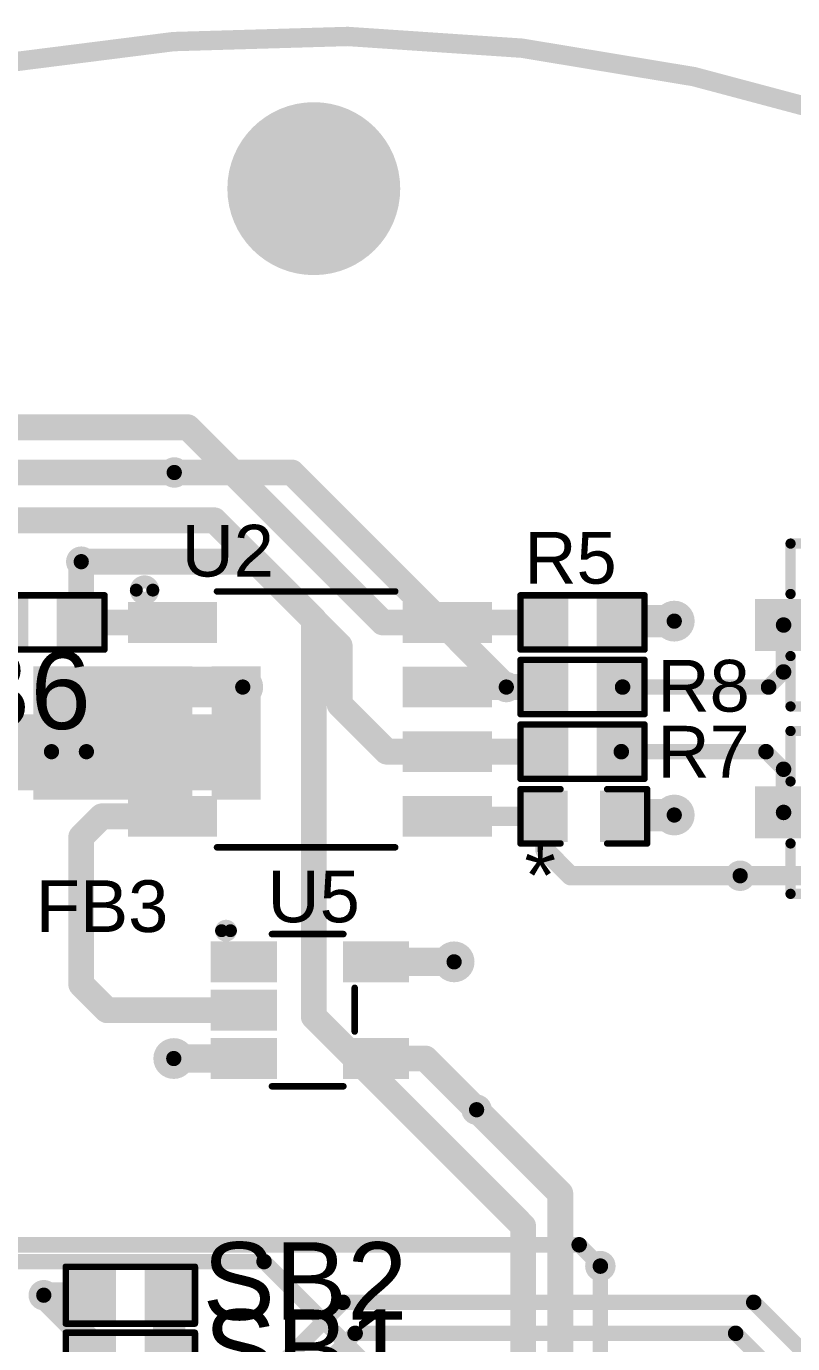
# Model space of a CAD drawing. Header units: millimetres. Extents: x -1.41 to 1.35, y -0.13 to 2.68.
# Drawn here: x -0.222 to 0.371, y 1.666 to 2.685 of the extents above; entities that cross this region are included whole.
import ezdxf

# ---------------------------------------------------------------- set-up
doc = ezdxf.new("R2010")
doc.units = ezdxf.units.MM
doc.header["$MEASUREMENT"] = 0
for name, color, linetype in [('BottomLayer', 5, 'Continuous'), ('BottomPaste', 16, 'Continuous'), ('BottomSolder', 6, 'Continuous'), ('Mechanical2', 216, 'Continuous'), ('MultiLayer', 9, 'Continuous'), ('PadHoleLayer', 156, 'Continuous'), ('TopLayer', 1, 'Continuous'), ('TopOverlay', 2, 'Continuous'), ('TopPaste', 8, 'Continuous'), ('TopSolder', 216, 'Continuous'), ('ViaHoleLayer', 16, 'Continuous')]:
    doc.layers.add(name, color=color, linetype=linetype)
doc.styles.add('Arial', font='', dxfattribs={"height": 0.2})
doc.styles.get('Arial').set_extended_font_data('Arial')

# ---------------------------------------------------------------- blocks, each defined once
blk = doc.blocks.new('SOIC_8_5')
at = {"layer": 'TopLayer'}
for points in [[(-0.0758, 0.0868), (-0.0758, 0.0632), (-0.1368, 0.0632), (-0.1368, 0.0868)], [(0.1368, 0.0868), (0.1368, 0.0632), (0.0758, 0.0632), (0.0758, 0.0868)], [(-0.0758, 0.0368), (-0.0758, 0.0132), (-0.1368, 0.0132), (-0.1368, 0.0368)], [(0.1368, 0.0368), (0.1368, 0.0132), (0.0758, 0.0132), (0.0758, 0.0368)], [(-0.0758, -0.0132), (-0.0758, -0.0368), (-0.1368, -0.0368), (-0.1368, -0.0132)], [(0.1368, -0.0132), (0.1368, -0.0368), (0.0758, -0.0368), (0.0758, -0.0132)], [(-0.0758, -0.0632), (-0.0758, -0.0868), (-0.1368, -0.0868), (-0.1368, -0.0632)], [(0.1368, -0.0632), (0.1368, -0.0868), (0.0758, -0.0868), (0.0758, -0.0632)]]:
    blk.add_hatch(color=1, dxfattribs=at).paths.add_polyline_path(points)
at = {"layer": 'TopPaste'}
for points in [[(-0.0758, 0.0868), (-0.0758, 0.0632), (-0.1368, 0.0632), (-0.1368, 0.0868)], [(0.1368, 0.0868), (0.1368, 0.0632), (0.0758, 0.0632), (0.0758, 0.0868)], [(-0.0758, 0.0368), (-0.0758, 0.0132), (-0.1368, 0.0132), (-0.1368, 0.0368)], [(0.1368, 0.0368), (0.1368, 0.0132), (0.0758, 0.0132), (0.0758, 0.0368)], [(-0.0758, -0.0132), (-0.0758, -0.0368), (-0.1368, -0.0368), (-0.1368, -0.0132)], [(0.1368, -0.0132), (0.1368, -0.0368), (0.0758, -0.0368), (0.0758, -0.0132)], [(-0.0758, -0.0632), (-0.0758, -0.0868), (-0.1368, -0.0868), (-0.1368, -0.0632)], [(0.1368, -0.0632), (0.1368, -0.0868), (0.0758, -0.0868), (0.0758, -0.0632)]]:
    blk.add_hatch(color=8, dxfattribs=at).paths.add_polyline_path(points)
at = {"layer": 'TopSolder'}
for points in [[(-0.0718, 0.0908), (-0.0718, 0.0592), (-0.1408, 0.0592), (-0.1408, 0.0908)], [(0.1408, 0.0908), (0.1408, 0.0592), (0.0718, 0.0592), (0.0718, 0.0908)], [(-0.0718, 0.0408), (-0.0718, 0.0092), (-0.1408, 0.0092), (-0.1408, 0.0408)], [(0.1408, 0.0408), (0.1408, 0.0092), (0.0718, 0.0092), (0.0718, 0.0408)], [(-0.0718, -0.0092), (-0.0718, -0.0408), (-0.1408, -0.0408), (-0.1408, -0.0092)], [(0.1408, -0.0092), (0.1408, -0.0408), (0.0718, -0.0408), (0.0718, -0.0092)], [(-0.0718, -0.0592), (-0.0718, -0.0908), (-0.1408, -0.0908), (-0.1408, -0.0592)], [(0.1408, -0.0592), (0.1408, -0.0908), (0.0718, -0.0908), (0.0718, -0.0592)]]:
    blk.add_hatch(color=216, dxfattribs=at).paths.add_polyline_path(points)
at = {"layer": 'TopOverlay'}
for points, const_width in [([(-0.1216, 0.1, 1), (-0.1344, 0.1, 1)], 0.01), ([(-0.1369, 0.1, 1), (-0.1319, 0.1, 1)], 0.005), ([(-0.1241, 0.1, 1), (-0.1191, 0.1, 1)], 0.005), ([(-0.0732, 0.099, 1), (-0.0707, 0.099, 1)], 0.0025), ([(0.0648, 0.099, 1), (0.0673, 0.099, 1)], 0.0025), ([(-0.0732, -0.099, 1), (-0.0707, -0.099, 1)], 0.0025), ([(0.0648, -0.099, 1), (0.0673, -0.099, 1)], 0.0025)]:
    blk.add_lwpolyline(points, format="xyb", close=True, dxfattribs=dict(at, const_width=const_width))
at = {"layer": 'TopOverlay', "const_width": 0.005}
for points in [[(-0.072, 0.099), (0.066, 0.099)], [(-0.072, -0.099), (0.066, -0.099)]]:
    blk.add_lwpolyline(points, dxfattribs=at)
blk = doc.blocks.new('S______B______24')
at = {"layer": 'TopLayer'}
for points in [[(-0.045, -0.0175), (-0.045, 0.0175), (-0.015, 0.0175), (-0.015, -0.0175)], [(0.015, -0.0175), (0.015, 0.0175), (0.045, 0.0175), (0.045, -0.0175)]]:
    blk.add_hatch(color=1, dxfattribs=at).paths.add_polyline_path(points)
at = {"layer": 'TopPaste'}
for points in [[(-0.045, -0.0175), (-0.045, 0.0175), (-0.015, 0.0175), (-0.015, -0.0175)], [(0.015, -0.0175), (0.015, 0.0175), (0.045, 0.0175), (0.045, -0.0175)]]:
    blk.add_hatch(color=8, dxfattribs=at).paths.add_polyline_path(points)
at = {"layer": 'TopSolder'}
for points in [[(-0.049, -0.0215), (-0.049, 0.0215), (-0.011, 0.0215), (-0.011, -0.0215)], [(0.011, -0.0215), (0.011, 0.0215), (0.049, 0.0215), (0.049, -0.0215)]]:
    blk.add_hatch(color=216, dxfattribs=at).paths.add_polyline_path(points)
at = {"layer": 'TopOverlay', "const_width": 0.005}
for points in [[(-0.05, -0.022), (-0.05, 0.022)], [(-0.05, 0.022), (0.05, 0.022)], [(0.05, -0.022), (0.05, 0.022)], [(-0.05, -0.022), (0.05, -0.022)]]:
    blk.add_lwpolyline(points, dxfattribs=at)
at = {"layer": 'TopOverlay', "const_width": 0.0025}
for points in [[(-0.05125, 0.022, 1), (-0.04875, 0.022, 1)], [(-0.05125, 0.022, 1), (-0.04875, 0.022, 1)], [(0.04875, 0.022, 1), (0.05125, 0.022, 1)], [(0.04875, 0.022, 1), (0.05125, 0.022, 1)], [(-0.05125, -0.022, 1), (-0.04875, -0.022, 1)], [(-0.05125, -0.022, 1), (-0.04875, -0.022, 1)], [(0.04875, -0.022, 1), (0.05125, -0.022, 1)], [(0.04875, -0.022, 1), (0.05125, -0.022, 1)]]:
    blk.add_lwpolyline(points, format="xyb", close=True, dxfattribs=at)
blk = doc.blocks.new('S______B______64')
at = {"layer": 'TopLayer'}
for points in [[(-0.045, -0.0175), (-0.045, 0.0175), (-0.015, 0.0175), (-0.015, -0.0175)], [(0.015, -0.0175), (0.015, 0.0175), (0.045, 0.0175), (0.045, -0.0175)]]:
    blk.add_hatch(color=1, dxfattribs=at).paths.add_polyline_path(points)
at = {"layer": 'TopPaste'}
for points in [[(-0.045, -0.0175), (-0.045, 0.0175), (-0.015, 0.0175), (-0.015, -0.0175)], [(0.015, -0.0175), (0.015, 0.0175), (0.045, 0.0175), (0.045, -0.0175)]]:
    blk.add_hatch(color=8, dxfattribs=at).paths.add_polyline_path(points)
at = {"layer": 'TopSolder'}
for points in [[(-0.049, -0.0215), (-0.049, 0.0215), (-0.011, 0.0215), (-0.011, -0.0215)], [(0.011, -0.0215), (0.011, 0.0215), (0.049, 0.0215), (0.049, -0.0215)]]:
    blk.add_hatch(color=216, dxfattribs=at).paths.add_polyline_path(points)
at = {"layer": 'TopOverlay', "const_width": 0.005}
for points in [[(-0.05, -0.022), (-0.05, 0.022)], [(-0.05, 0.022), (0.05, 0.022)], [(0.05, -0.022), (0.05, 0.022)], [(-0.05, -0.022), (0.05, -0.022)]]:
    blk.add_lwpolyline(points, dxfattribs=at)
at = {"layer": 'TopOverlay', "const_width": 0.0025}
for points in [[(-0.05125, 0.022, 1), (-0.04875, 0.022, 1)], [(-0.05125, 0.022, 1), (-0.04875, 0.022, 1)], [(0.04875, 0.022, 1), (0.05125, 0.022, 1)], [(0.04875, 0.022, 1), (0.05125, 0.022, 1)], [(-0.05125, -0.022, 1), (-0.04875, -0.022, 1)], [(-0.05125, -0.022, 1), (-0.04875, -0.022, 1)], [(0.04875, -0.022, 1), (0.05125, -0.022, 1)], [(0.04875, -0.022, 1), (0.05125, -0.022, 1)]]:
    blk.add_lwpolyline(points, format="xyb", close=True, dxfattribs=at)
blk = doc.blocks.new('R__0603_67')
at = {"layer": 'TopLayer'}
for points in [[(-0.015, 0.0175), (-0.015, -0.0175), (-0.045, -0.0175), (-0.045, 0.0175)], [(0.045, 0.0175), (0.045, -0.0175), (0.015, -0.0175), (0.015, 0.0175)]]:
    blk.add_hatch(color=1, dxfattribs=at).paths.add_polyline_path(points)
at = {"layer": 'TopPaste'}
for points in [[(-0.015, 0.0175), (-0.015, -0.0175), (-0.045, -0.0175), (-0.045, 0.0175)], [(0.045, 0.0175), (0.045, -0.0175), (0.015, -0.0175), (0.015, 0.0175)]]:
    blk.add_hatch(color=8, dxfattribs=at).paths.add_polyline_path(points)
at = {"layer": 'TopSolder'}
for points in [[(-0.011, 0.0215), (-0.011, -0.0215), (-0.049, -0.0215), (-0.049, 0.0215)], [(0.049, 0.0215), (0.049, -0.0215), (0.011, -0.0215), (0.011, 0.0215)]]:
    blk.add_hatch(color=216, dxfattribs=at).paths.add_polyline_path(points)
at = {"layer": 'TopOverlay', "const_width": 0.005}
for points in [[(0.048, 0.021), (-0.048, 0.021)], [(-0.048, 0.021), (-0.048, -0.021)], [(0.048, 0.021), (0.048, -0.021)], [(0.048, -0.021), (-0.048, -0.021)]]:
    blk.add_lwpolyline(points, dxfattribs=at)
at = {"layer": 'TopOverlay', "const_width": 0.0025}
for points in [[(-0.04925, 0.021, 1), (-0.04675, 0.021, 1)], [(-0.04925, 0.021, 1), (-0.04675, 0.021, 1)], [(0.04675, 0.021, 1), (0.04925, 0.021, 1)], [(0.04675, 0.021, 1), (0.04925, 0.021, 1)], [(-0.04925, -0.021, 1), (-0.04675, -0.021, 1)], [(-0.04925, -0.021, 1), (-0.04675, -0.021, 1)], [(0.04675, -0.021, 1), (0.04925, -0.021, 1)], [(0.04675, -0.021, 1), (0.04925, -0.021, 1)]]:
    blk.add_lwpolyline(points, format="xyb", close=True, dxfattribs=at)
blk = doc.blocks.new('R__0603_68')
at = {"layer": 'TopLayer'}
for points in [[(-0.015, 0.0175), (-0.015, -0.0175), (-0.045, -0.0175), (-0.045, 0.0175)], [(0.045, 0.0175), (0.045, -0.0175), (0.015, -0.0175), (0.015, 0.0175)]]:
    blk.add_hatch(color=1, dxfattribs=at).paths.add_polyline_path(points)
at = {"layer": 'TopPaste'}
for points in [[(-0.015, 0.0175), (-0.015, -0.0175), (-0.045, -0.0175), (-0.045, 0.0175)], [(0.045, 0.0175), (0.045, -0.0175), (0.015, -0.0175), (0.015, 0.0175)]]:
    blk.add_hatch(color=8, dxfattribs=at).paths.add_polyline_path(points)
at = {"layer": 'TopSolder'}
for points in [[(-0.011, 0.0215), (-0.011, -0.0215), (-0.049, -0.0215), (-0.049, 0.0215)], [(0.049, 0.0215), (0.049, -0.0215), (0.011, -0.0215), (0.011, 0.0215)]]:
    blk.add_hatch(color=216, dxfattribs=at).paths.add_polyline_path(points)
at = {"layer": 'TopOverlay', "const_width": 0.005}
for points in [[(-0.048, 0.021), (-0.048, -0.021)], [(0.048, 0.021), (-0.048, 0.021)], [(0.048, 0.021), (0.048, -0.021)], [(0.048, -0.021), (-0.048, -0.021)]]:
    blk.add_lwpolyline(points, dxfattribs=at)
at = {"layer": 'TopOverlay', "const_width": 0.0025}
for points in [[(-0.04925, 0.021, 1), (-0.04675, 0.021, 1)], [(-0.04925, 0.021, 1), (-0.04675, 0.021, 1)], [(0.04675, 0.021, 1), (0.04925, 0.021, 1)], [(0.04675, 0.021, 1), (0.04925, 0.021, 1)], [(-0.04925, -0.021, 1), (-0.04675, -0.021, 1)], [(-0.04925, -0.021, 1), (-0.04675, -0.021, 1)], [(0.04675, -0.021, 1), (0.04925, -0.021, 1)], [(0.04675, -0.021, 1), (0.04925, -0.021, 1)]]:
    blk.add_lwpolyline(points, format="xyb", close=True, dxfattribs=at)
blk = doc.blocks.new('SOT_23_69')
at = {"layer": 'TopLayer'}
for points in [[(-0.0161, 0.0575), (0.0161, 0.0575), (0.0161, 0.0213), (-0.0161, 0.0213)], [(-0.0535, -0.0213), (-0.0213, -0.0213), (-0.0213, -0.0575), (-0.0535, -0.0575)], [(0.0213, -0.0213), (0.0535, -0.0213), (0.0535, -0.0575), (0.0213, -0.0575)]]:
    blk.add_hatch(color=1, dxfattribs=at).paths.add_polyline_path(points)
at = {"layer": 'TopPaste'}
for points in [[(-0.0161, 0.0575), (0.0161, 0.0575), (0.0161, 0.0213), (-0.0161, 0.0213)], [(-0.0535, -0.0213), (-0.0213, -0.0213), (-0.0213, -0.0575), (-0.0535, -0.0575)], [(0.0213, -0.0213), (0.0535, -0.0213), (0.0535, -0.0575), (0.0213, -0.0575)]]:
    blk.add_hatch(color=8, dxfattribs=at).paths.add_polyline_path(points)
at = {"layer": 'TopSolder'}
for points in [[(-0.0201, 0.0615), (0.0201, 0.0615), (0.0201, 0.0173), (-0.0201, 0.0173)], [(-0.0575, -0.0173), (-0.0173, -0.0173), (-0.0173, -0.0615), (-0.0575, -0.0615)], [(0.0173, -0.0173), (0.0575, -0.0173), (0.0575, -0.0615), (0.0173, -0.0615)]]:
    blk.add_hatch(color=216, dxfattribs=at).paths.add_polyline_path(points)
at = {"layer": 'TopOverlay', "const_width": 0.00787}
for points in [[(-0.063, 0.034), (-0.063, -0.03)], [(-0.063, 0.034), (-0.024, 0.034)], [(0.024, 0.034), (0.063, 0.034)], [(0.063, 0.034), (0.063, -0.03)], [(-0.013, -0.033), (0.013, -0.033)]]:
    blk.add_lwpolyline(points, dxfattribs=at)
at = {"layer": 'TopOverlay'}
for points, const_width in [([(-0.065, 0.034, 1), (-0.061, 0.034, 1)], 0.00394), ([(-0.065, 0.034, 1), (-0.061, 0.034, 1)], 0.00394), ([(-0.026, 0.034, 1), (-0.022, 0.034, 1)], 0.00394), ([(0.022, 0.034, 1), (0.026, 0.034, 1)], 0.00394), ([(0.061, 0.034, 1), (0.065, 0.034, 1)], 0.00394), ([(0.061, 0.034, 1), (0.065, 0.034, 1)], 0.00394), ([(-0.065, -0.03, 1), (-0.061, -0.03, 1)], 0.00394), ([(-0.015, -0.033, 1), (-0.011, -0.033, 1)], 0.00394), ([(0.011, -0.033, 1), (0.015, -0.033, 1)], 0.00394), ([(0.061, -0.03, 1), (0.065, -0.03, 1)], 0.00394), ([(-0.0644, -0.045, 1), (-0.0716, -0.045, 1)], 0.01), ([(-0.0741, -0.045, 1), (-0.0691, -0.045, 1)], 0.005), ([(-0.0669, -0.045, 1), (-0.0619, -0.045, 1)], 0.005)]:
    blk.add_lwpolyline(points, format="xyb", close=True, dxfattribs=dict(at, const_width=const_width))
blk = doc.blocks.new('SOT_23_70')
at = {"layer": 'TopLayer'}
for points in [[(-0.0161, 0.0575), (0.0161, 0.0575), (0.0161, 0.0213), (-0.0161, 0.0213)], [(-0.0535, -0.0213), (-0.0213, -0.0213), (-0.0213, -0.0575), (-0.0535, -0.0575)], [(0.0213, -0.0213), (0.0535, -0.0213), (0.0535, -0.0575), (0.0213, -0.0575)]]:
    blk.add_hatch(color=1, dxfattribs=at).paths.add_polyline_path(points)
at = {"layer": 'TopPaste'}
for points in [[(-0.0161, 0.0575), (0.0161, 0.0575), (0.0161, 0.0213), (-0.0161, 0.0213)], [(-0.0535, -0.0213), (-0.0213, -0.0213), (-0.0213, -0.0575), (-0.0535, -0.0575)], [(0.0213, -0.0213), (0.0535, -0.0213), (0.0535, -0.0575), (0.0213, -0.0575)]]:
    blk.add_hatch(color=8, dxfattribs=at).paths.add_polyline_path(points)
at = {"layer": 'TopSolder'}
for points in [[(-0.0201, 0.0615), (0.0201, 0.0615), (0.0201, 0.0173), (-0.0201, 0.0173)], [(-0.0575, -0.0173), (-0.0173, -0.0173), (-0.0173, -0.0615), (-0.0575, -0.0615)], [(0.0173, -0.0173), (0.0575, -0.0173), (0.0575, -0.0615), (0.0173, -0.0615)]]:
    blk.add_hatch(color=216, dxfattribs=at).paths.add_polyline_path(points)
at = {"layer": 'TopOverlay', "const_width": 0.00787}
for points in [[(-0.063, 0.034), (-0.063, -0.03)], [(-0.063, 0.034), (-0.024, 0.034)], [(0.024, 0.034), (0.063, 0.034)], [(0.063, 0.034), (0.063, -0.03)], [(-0.013, -0.033), (0.013, -0.033)]]:
    blk.add_lwpolyline(points, dxfattribs=at)
at = {"layer": 'TopOverlay'}
for points, const_width in [([(-0.065, 0.034, 1), (-0.061, 0.034, 1)], 0.00394), ([(-0.065, 0.034, 1), (-0.061, 0.034, 1)], 0.00394), ([(-0.026, 0.034, 1), (-0.022, 0.034, 1)], 0.00394), ([(0.022, 0.034, 1), (0.026, 0.034, 1)], 0.00394), ([(0.061, 0.034, 1), (0.065, 0.034, 1)], 0.00394), ([(0.061, 0.034, 1), (0.065, 0.034, 1)], 0.00394), ([(-0.065, -0.03, 1), (-0.061, -0.03, 1)], 0.00394), ([(-0.015, -0.033, 1), (-0.011, -0.033, 1)], 0.00394), ([(0.011, -0.033, 1), (0.015, -0.033, 1)], 0.00394), ([(0.061, -0.03, 1), (0.065, -0.03, 1)], 0.00394), ([(-0.0644, -0.045, 1), (-0.0716, -0.045, 1)], 0.01), ([(-0.0741, -0.045, 1), (-0.0691, -0.045, 1)], 0.005), ([(-0.0669, -0.045, 1), (-0.0619, -0.045, 1)], 0.005)]:
    blk.add_lwpolyline(points, format="xyb", close=True, dxfattribs=dict(at, const_width=const_width))
blk = doc.blocks.new('SOT_23_5_75')
at = {"layer": 'TopLayer'}
for points in [[(-0.0728, 0.0492), (-0.0295, 0.0492), (-0.0295, 0.0256), (-0.0728, 0.0256)], [(0.0295, 0.0492), (0.0728, 0.0492), (0.0728, 0.0256), (0.0295, 0.0256)], [(-0.0728, 0.0118), (-0.0295, 0.0118), (-0.0295, -0.0118), (-0.0728, -0.0118)], [(-0.0728, -0.0256), (-0.0295, -0.0256), (-0.0295, -0.0492), (-0.0728, -0.0492)], [(0.0295, -0.0256), (0.0728, -0.0256), (0.0728, -0.0492), (0.0295, -0.0492)]]:
    blk.add_hatch(color=1, dxfattribs=at).paths.add_polyline_path(points)
at = {"layer": 'TopPaste'}
for points in [[(-0.0728, 0.0492), (-0.0295, 0.0492), (-0.0295, 0.0256), (-0.0728, 0.0256)], [(0.0295, 0.0492), (0.0728, 0.0492), (0.0728, 0.0256), (0.0295, 0.0256)], [(-0.0728, 0.0118), (-0.0295, 0.0118), (-0.0295, -0.0118), (-0.0728, -0.0118)], [(-0.0728, -0.0256), (-0.0295, -0.0256), (-0.0295, -0.0492), (-0.0728, -0.0492)], [(0.0295, -0.0256), (0.0728, -0.0256), (0.0728, -0.0492), (0.0295, -0.0492)]]:
    blk.add_hatch(color=8, dxfattribs=at).paths.add_polyline_path(points)
at = {"layer": 'TopSolder'}
for points in [[(-0.0768, 0.0532), (-0.0255, 0.0532), (-0.0255, 0.0216), (-0.0768, 0.0216)], [(0.0255, 0.0532), (0.0768, 0.0532), (0.0768, 0.0216), (0.0255, 0.0216)], [(-0.0768, 0.0158), (-0.0255, 0.0158), (-0.0255, -0.0158), (-0.0768, -0.0158)], [(-0.0768, -0.0216), (-0.0255, -0.0216), (-0.0255, -0.0532), (-0.0768, -0.0532)], [(0.0255, -0.0216), (0.0768, -0.0216), (0.0768, -0.0532), (0.0255, -0.0532)]]:
    blk.add_hatch(color=216, dxfattribs=at).paths.add_polyline_path(points)
at = {"layer": 'TopOverlay'}
for points, const_width in [([(-0.0615, 0.0615, 1), (-0.0684, 0.0615, 1)], 0.01), ([(-0.0709, 0.0615, 1), (-0.0659, 0.0615, 1)], 0.005), ([(-0.064, 0.0615, 1), (-0.059, 0.0615, 1)], 0.005), ([(-0.0307, 0.0589, 1), (-0.0282, 0.0589, 1)], 0.0025), ([(0.0247, 0.0589, 1), (0.0272, 0.0589, 1)], 0.0025), ([(0.0334, 0.0173, 1), (0.0359, 0.0173, 1)], 0.0025), ([(0.0334, -0.0165, 1), (0.0359, -0.0165, 1)], 0.0025), ([(-0.0307, -0.0589, 1), (-0.0282, -0.0589, 1)], 0.0025), ([(0.0247, -0.0589, 1), (0.0272, -0.0589, 1)], 0.0025)]:
    blk.add_lwpolyline(points, format="xyb", close=True, dxfattribs=dict(at, const_width=const_width))
at = {"layer": 'TopOverlay', "const_width": 0.005}
for points in [[(-0.0294, 0.0589), (0.026, 0.0589)], [(0.0346, -0.0165), (0.0346, 0.0173)], [(-0.0294, -0.0589), (0.026, -0.0589)]]:
    blk.add_lwpolyline(points, dxfattribs=at)
blk = doc.blocks.new('R__0603_82')
at = {"layer": 'TopLayer'}
for points in [[(-0.015, 0.0175), (-0.015, -0.0175), (-0.045, -0.0175), (-0.045, 0.0175)], [(0.045, 0.0175), (0.045, -0.0175), (0.015, -0.0175), (0.015, 0.0175)]]:
    blk.add_hatch(color=1, dxfattribs=at).paths.add_polyline_path(points)
at = {"layer": 'TopPaste'}
for points in [[(-0.015, 0.0175), (-0.015, -0.0175), (-0.045, -0.0175), (-0.045, 0.0175)], [(0.045, 0.0175), (0.045, -0.0175), (0.015, -0.0175), (0.015, 0.0175)]]:
    blk.add_hatch(color=8, dxfattribs=at).paths.add_polyline_path(points)
at = {"layer": 'TopSolder'}
for points in [[(-0.011, 0.0215), (-0.011, -0.0215), (-0.049, -0.0215), (-0.049, 0.0215)], [(0.049, 0.0215), (0.049, -0.0215), (0.011, -0.0215), (0.011, 0.0215)]]:
    blk.add_hatch(color=216, dxfattribs=at).paths.add_polyline_path(points)
at = {"layer": 'TopOverlay', "const_width": 0.005}
for points in [[(-0.048, 0.021), (0.048, 0.021)], [(-0.048, -0.021), (-0.048, 0.021)], [(0.048, -0.021), (0.048, 0.021)], [(-0.048, -0.021), (0.048, -0.021)]]:
    blk.add_lwpolyline(points, dxfattribs=at)
at = {"layer": 'TopOverlay', "const_width": 0.0025}
for points in [[(-0.04925, 0.021, 1), (-0.04675, 0.021, 1)], [(-0.04925, 0.021, 1), (-0.04675, 0.021, 1)], [(0.04675, 0.021, 1), (0.04925, 0.021, 1)], [(0.04675, 0.021, 1), (0.04925, 0.021, 1)], [(-0.04925, -0.021, 1), (-0.04675, -0.021, 1)], [(-0.04925, -0.021, 1), (-0.04675, -0.021, 1)], [(0.04675, -0.021, 1), (0.04925, -0.021, 1)], [(0.04675, -0.021, 1), (0.04925, -0.021, 1)]]:
    blk.add_lwpolyline(points, format="xyb", close=True, dxfattribs=at)
blk = doc.blocks.new('R__0603_83')
at = {"layer": 'TopLayer'}
for points in [[(-0.015, 0.0175), (-0.015, -0.0175), (-0.045, -0.0175), (-0.045, 0.0175)], [(0.045, 0.0175), (0.045, -0.0175), (0.015, -0.0175), (0.015, 0.0175)]]:
    blk.add_hatch(color=1, dxfattribs=at).paths.add_polyline_path(points)
at = {"layer": 'TopPaste'}
for points in [[(-0.015, 0.0175), (-0.015, -0.0175), (-0.045, -0.0175), (-0.045, 0.0175)], [(0.045, 0.0175), (0.045, -0.0175), (0.015, -0.0175), (0.015, 0.0175)]]:
    blk.add_hatch(color=8, dxfattribs=at).paths.add_polyline_path(points)
at = {"layer": 'TopSolder'}
for points in [[(-0.011, 0.0215), (-0.011, -0.0215), (-0.049, -0.0215), (-0.049, 0.0215)], [(0.049, 0.0215), (0.049, -0.0215), (0.011, -0.0215), (0.011, 0.0215)]]:
    blk.add_hatch(color=216, dxfattribs=at).paths.add_polyline_path(points)
at = {"layer": 'TopOverlay', "const_width": 0.005}
for points in [[(0.048, 0.021), (-0.048, 0.021)], [(-0.048, 0.021), (-0.048, -0.021)], [(0.048, 0.021), (0.048, -0.021)], [(0.048, -0.021), (-0.048, -0.021)]]:
    blk.add_lwpolyline(points, dxfattribs=at)
at = {"layer": 'TopOverlay', "const_width": 0.0025}
for points in [[(-0.04925, 0.021, 1), (-0.04675, 0.021, 1)], [(-0.04925, 0.021, 1), (-0.04675, 0.021, 1)], [(0.04675, 0.021, 1), (0.04925, 0.021, 1)], [(0.04675, 0.021, 1), (0.04925, 0.021, 1)], [(-0.04925, -0.021, 1), (-0.04675, -0.021, 1)], [(-0.04925, -0.021, 1), (-0.04675, -0.021, 1)], [(0.04675, -0.021, 1), (0.04925, -0.021, 1)], [(0.04675, -0.021, 1), (0.04925, -0.021, 1)]]:
    blk.add_lwpolyline(points, format="xyb", close=True, dxfattribs=at)
blk = doc.blocks.new('SOD_923_B_88')
at = {"layer": 'BottomLayer'}
for points in [[(-0.0094, -0.0053), (-0.0236, -0.0053), (-0.0236, 0.0053), (-0.0094, 0.0053)], [(0.0236, -0.0053), (0.0094, -0.0053), (0.0094, 0.0053), (0.0236, 0.0053)]]:
    blk.add_hatch(color=5, dxfattribs=at).paths.add_polyline_path(points)
at = {"layer": 'BottomPaste'}
for points in [[(-0.0094, -0.0053), (-0.0236, -0.0053), (-0.0236, 0.0053), (-0.0094, 0.0053)], [(0.0236, -0.0053), (0.0094, -0.0053), (0.0094, 0.0053), (0.0236, 0.0053)]]:
    blk.add_hatch(color=16, dxfattribs=at).paths.add_polyline_path(points)
at = {"layer": 'BottomSolder'}
for points in [[(-0.0054, -0.0093), (-0.0276, -0.0093), (-0.0276, 0.0093), (-0.0054, 0.0093)], [(0.0276, -0.0093), (0.0054, -0.0093), (0.0054, 0.0093), (0.0276, 0.0093)]]:
    blk.add_hatch(color=6, dxfattribs=at).paths.add_polyline_path(points)
blk = doc.blocks.new('C__0603_90')
at = {"layer": 'TopLayer'}
for points in [[(-0.015, 0.0175), (-0.015, -0.0175), (-0.045, -0.0175), (-0.045, 0.0175)], [(0.045, 0.0175), (0.045, -0.0175), (0.015, -0.0175), (0.015, 0.0175)]]:
    blk.add_hatch(color=1, dxfattribs=at).paths.add_polyline_path(points)
at = {"layer": 'TopPaste'}
for points in [[(-0.015, 0.0175), (-0.015, -0.0175), (-0.045, -0.0175), (-0.045, 0.0175)], [(0.045, 0.0175), (0.045, -0.0175), (0.015, -0.0175), (0.015, 0.0175)]]:
    blk.add_hatch(color=8, dxfattribs=at).paths.add_polyline_path(points)
at = {"layer": 'TopSolder'}
for points in [[(-0.0126, 0.0199), (-0.0126, -0.0199), (-0.0474, -0.0199), (-0.0474, 0.0199)], [(0.0474, 0.0199), (0.0474, -0.0199), (0.0126, -0.0199), (0.0126, 0.0199)]]:
    blk.add_hatch(color=216, dxfattribs=at).paths.add_polyline_path(points)
at = {"layer": 'TopOverlay', "const_width": 0.005}
for points in [[(-0.049, 0.021), (-0.018, 0.021)], [(-0.049, -0.021), (-0.049, 0.021)], [(0.018, 0.021), (0.049, 0.021)], [(0.049, -0.021), (0.049, 0.021)], [(-0.049, -0.021), (-0.018, -0.021)], [(0.018, -0.021), (0.049, -0.021)]]:
    blk.add_lwpolyline(points, dxfattribs=at)
at = {"layer": 'TopOverlay', "const_width": 0.0025}
for points in [[(-0.0503, 0.021, 1), (-0.0478, 0.021, 1)], [(-0.0503, 0.021, 1), (-0.0478, 0.021, 1)], [(-0.0192, 0.021, 1), (-0.0168, 0.021, 1)], [(0.0168, 0.021, 1), (0.0192, 0.021, 1)], [(0.0478, 0.021, 1), (0.0503, 0.021, 1)], [(0.0478, 0.021, 1), (0.0503, 0.021, 1)], [(-0.0503, -0.021, 1), (-0.0478, -0.021, 1)], [(-0.0503, -0.021, 1), (-0.0478, -0.021, 1)], [(-0.0192, -0.021, 1), (-0.0168, -0.021, 1)], [(0.0168, -0.021, 1), (0.0192, -0.021, 1)], [(0.0478, -0.021, 1), (0.0503, -0.021, 1)], [(0.0478, -0.021, 1), (0.0503, -0.021, 1)]]:
    blk.add_lwpolyline(points, format="xyb", close=True, dxfattribs=at)
blk = doc.blocks.new('C__0603_B_91')
at = {"layer": 'BottomLayer'}
for points in [[(-0.045, -0.0175), (-0.045, 0.0175), (-0.015, 0.0175), (-0.015, -0.0175)], [(0.015, -0.0175), (0.015, 0.0175), (0.045, 0.0175), (0.045, -0.0175)]]:
    blk.add_hatch(color=5, dxfattribs=at).paths.add_polyline_path(points)
at = {"layer": 'BottomPaste'}
for points in [[(-0.045, -0.0175), (-0.045, 0.0175), (-0.015, 0.0175), (-0.015, -0.0175)], [(0.015, -0.0175), (0.015, 0.0175), (0.045, 0.0175), (0.045, -0.0175)]]:
    blk.add_hatch(color=16, dxfattribs=at).paths.add_polyline_path(points)
at = {"layer": 'BottomSolder'}
for points in [[(-0.0474, -0.0199), (-0.0474, 0.0199), (-0.0126, 0.0199), (-0.0126, -0.0199)], [(0.0126, -0.0199), (0.0126, 0.0199), (0.0474, 0.0199), (0.0474, -0.0199)]]:
    blk.add_hatch(color=6, dxfattribs=at).paths.add_polyline_path(points)

msp = doc.modelspace()

# ---------------------------------------------------------------- hatches: boundary and pattern name
at = {"layer": 'BottomLayer'}
h = msp.add_hatch(color=5, dxfattribs=at)
edge = h.paths.add_edge_path()
edge.add_arc((0, 2.5591), 0.0591, 0, 360)
h = msp.add_hatch(color=5, dxfattribs=at)
edge = h.paths.add_edge_path()
edge.add_arc((-0.108, 2.3395), 0.0118, 0, 360)
h = msp.add_hatch(color=5, dxfattribs=at)
edge = h.paths.add_edge_path()
edge.add_arc((-0.18, 2.2705), 0.0118, 0, 360)
h = msp.add_hatch(color=5, dxfattribs=at)
edge = h.paths.add_edge_path()
edge.add_arc((0.279, 2.2245), 0.0118, 0, 360)
for points in [[(-0.217, 2.0865), (-0.094, 2.0865), (-0.094, 2.1895), (-0.217, 2.1895)], [(-0.079, 2.0865), (-0.041, 2.0865), (-0.041, 2.1895), (-0.079, 2.1895)]]:
    msp.add_hatch(color=5, dxfattribs=at).paths.add_polyline_path(points)
h = msp.add_hatch(color=5, dxfattribs=at)
edge = h.paths.add_edge_path()
edge.add_arc((-0.055, 2.1735), 0.0118, 0, 360)
h = msp.add_hatch(color=5, dxfattribs=at)
edge = h.paths.add_edge_path()
edge.add_arc((0.149, 2.1735), 0.0118, 0, 360)
h = msp.add_hatch(color=5, dxfattribs=at)
edge = h.paths.add_edge_path()
edge.add_arc((-0.203, 2.1235), 0.0118, 0, 360)
h = msp.add_hatch(color=5, dxfattribs=at)
edge = h.paths.add_edge_path()
edge.add_arc((-0.176, 2.1235), 0.0118, 0, 360)
h = msp.add_hatch(color=5, dxfattribs=at)
edge = h.paths.add_edge_path()
edge.add_arc((0.279, 2.0745), 0.0118, 0, 360)
h = msp.add_hatch(color=5, dxfattribs=at)
edge = h.paths.add_edge_path()
edge.add_arc((0.33, 2.0275), 0.0118, 0, 360)
h = msp.add_hatch(color=5, dxfattribs=at)
edge = h.paths.add_edge_path()
edge.add_arc((0.1086, 1.9609), 0.0118, 0, 360)
h = msp.add_hatch(color=5, dxfattribs=at)
edge = h.paths.add_edge_path()
edge.add_arc((-0.1084, 1.8861), 0.0118, 0, 360)
h = msp.add_hatch(color=5, dxfattribs=at)
edge = h.paths.add_edge_path()
edge.add_arc((0.126, 1.8465), 0.0118, 0, 360)
h = msp.add_hatch(color=5, dxfattribs=at)
edge = h.paths.add_edge_path()
edge.add_arc((0.2218, 1.7255), 0.0118, 0, 360)
h = msp.add_hatch(color=5, dxfattribs=at)
edge = h.paths.add_edge_path()
edge.add_arc((-0.209, 1.703), 0.0118, 0, 360)
at = {"layer": 'BottomSolder'}
h = msp.add_hatch(color=6, dxfattribs=at)
edge = h.paths.add_edge_path()
edge.add_arc((0, 2.5591), 0.0631, 0, 360)
h = msp.add_hatch(color=6, dxfattribs=at)
edge = h.paths.add_edge_path()
edge.add_arc((0.279, 2.2245), 0.0158, 0, 360)
h = msp.add_hatch(color=6, dxfattribs=at)
edge = h.paths.add_edge_path()
edge.add_arc((-0.055, 2.1735), 0.0158, 0, 360)
h = msp.add_hatch(color=6, dxfattribs=at)
edge = h.paths.add_edge_path()
edge.add_arc((0.279, 2.0745), 0.0158, 0, 360)
h = msp.add_hatch(color=6, dxfattribs=at)
edge = h.paths.add_edge_path()
edge.add_arc((0.1086, 1.9609), 0.0158, 0, 360)
h = msp.add_hatch(color=6, dxfattribs=at)
edge = h.paths.add_edge_path()
edge.add_arc((-0.1084, 1.8861), 0.0158, 0, 360)
h = msp.add_hatch(color=6, dxfattribs=at)
edge = h.paths.add_edge_path()
edge.add_arc((-0.209, 1.703), 0.00991, 0, 360)
at = {"layer": 'MultiLayer'}
h = msp.add_hatch(color=9, dxfattribs=at)
edge = h.paths.add_edge_path()
edge.add_arc((0, 2.5591), 0.0591, 0, 360)
at = {"layer": 'PadHoleLayer'}
h = msp.add_hatch(color=156, dxfattribs=at)
edge = h.paths.add_edge_path()
edge.add_arc((0, 2.5591), 0.0669, 0, 360)
at = {"layer": 'TopLayer'}
h = msp.add_hatch(color=1, dxfattribs=at)
edge = h.paths.add_edge_path()
edge.add_arc((0, 2.5591), 0.0591, 0, 360)
h = msp.add_hatch(color=1, dxfattribs=at)
edge = h.paths.add_edge_path()
edge.add_arc((-0.108, 2.3395), 0.0118, 0, 360)
h = msp.add_hatch(color=1, dxfattribs=at)
edge = h.paths.add_edge_path()
edge.add_arc((-0.18, 2.2705), 0.0118, 0, 360)
h = msp.add_hatch(color=1, dxfattribs=at)
edge = h.paths.add_edge_path()
edge.add_arc((0.279, 2.2245), 0.0118, 0, 360)
h = msp.add_hatch(color=1, dxfattribs=at)
edge = h.paths.add_edge_path()
edge.add_arc((-0.055, 2.1735), 0.0118, 0, 360)
h = msp.add_hatch(color=1, dxfattribs=at)
edge = h.paths.add_edge_path()
edge.add_arc((0.149, 2.1735), 0.0118, 0, 360)
msp.add_hatch(color=1, dxfattribs=at).paths.add_polyline_path([(-0.325, 2.0935), (-0.078, 2.0935), (-0.078, 2.1525), (-0.325, 2.1525)])
h = msp.add_hatch(color=1, dxfattribs=at)
edge = h.paths.add_edge_path()
edge.add_arc((-0.203, 2.1235), 0.0118, 0, 360)
h = msp.add_hatch(color=1, dxfattribs=at)
edge = h.paths.add_edge_path()
edge.add_arc((-0.176, 2.1235), 0.0118, 0, 360)
h = msp.add_hatch(color=1, dxfattribs=at)
edge = h.paths.add_edge_path()
edge.add_arc((0.279, 2.0745), 0.0118, 0, 360)
h = msp.add_hatch(color=1, dxfattribs=at)
edge = h.paths.add_edge_path()
edge.add_arc((0.33, 2.0275), 0.0118, 0, 360)
h = msp.add_hatch(color=1, dxfattribs=at)
edge = h.paths.add_edge_path()
edge.add_arc((0.1086, 1.9609), 0.0118, 0, 360)
h = msp.add_hatch(color=1, dxfattribs=at)
edge = h.paths.add_edge_path()
edge.add_arc((-0.1084, 1.8861), 0.0118, 0, 360)
h = msp.add_hatch(color=1, dxfattribs=at)
edge = h.paths.add_edge_path()
edge.add_arc((0.126, 1.8465), 0.0118, 0, 360)
h = msp.add_hatch(color=1, dxfattribs=at)
edge = h.paths.add_edge_path()
edge.add_arc((0.2218, 1.7255), 0.0118, 0, 360)
h = msp.add_hatch(color=1, dxfattribs=at)
edge = h.paths.add_edge_path()
edge.add_arc((-0.209, 1.703), 0.0118, 0, 360)
at = {"layer": 'TopSolder'}
h = msp.add_hatch(color=216, dxfattribs=at)
edge = h.paths.add_edge_path()
edge.add_arc((0, 2.5591), 0.0631, 0, 360)
h = msp.add_hatch(color=216, dxfattribs=at)
edge = h.paths.add_edge_path()
edge.add_arc((0.279, 2.2245), 0.0158, 0, 360)
h = msp.add_hatch(color=216, dxfattribs=at)
edge = h.paths.add_edge_path()
edge.add_arc((-0.055, 2.1735), 0.0158, 0, 360)
h = msp.add_hatch(color=216, dxfattribs=at)
edge = h.paths.add_edge_path()
edge.add_arc((0.279, 2.0745), 0.0158, 0, 360)
h = msp.add_hatch(color=216, dxfattribs=at)
edge = h.paths.add_edge_path()
edge.add_arc((0.1086, 1.9609), 0.0158, 0, 360)
h = msp.add_hatch(color=216, dxfattribs=at)
edge = h.paths.add_edge_path()
edge.add_arc((-0.1084, 1.8861), 0.0158, 0, 360)
h = msp.add_hatch(color=216, dxfattribs=at)
edge = h.paths.add_edge_path()
edge.add_arc((-0.209, 1.703), 0.00991, 0, 360)
at = {"layer": 'ViaHoleLayer'}
h = msp.add_hatch(color=16, dxfattribs=at)
edge = h.paths.add_edge_path()
edge.add_arc((-0.108, 2.3395), 0.00591, 0, 360)
h = msp.add_hatch(color=16, dxfattribs=at)
edge = h.paths.add_edge_path()
edge.add_arc((-0.18, 2.2705), 0.00591, 0, 360)
h = msp.add_hatch(color=16, dxfattribs=at)
edge = h.paths.add_edge_path()
edge.add_arc((0.279, 2.2245), 0.00591, 0, 360)
h = msp.add_hatch(color=16, dxfattribs=at)
edge = h.paths.add_edge_path()
edge.add_arc((-0.055, 2.1735), 0.00591, 0, 360)
h = msp.add_hatch(color=16, dxfattribs=at)
edge = h.paths.add_edge_path()
edge.add_arc((0.149, 2.1735), 0.00591, 0, 360)
h = msp.add_hatch(color=16, dxfattribs=at)
edge = h.paths.add_edge_path()
edge.add_arc((-0.203, 2.1235), 0.00591, 0, 360)
h = msp.add_hatch(color=16, dxfattribs=at)
edge = h.paths.add_edge_path()
edge.add_arc((-0.176, 2.1235), 0.00591, 0, 360)
h = msp.add_hatch(color=16, dxfattribs=at)
edge = h.paths.add_edge_path()
edge.add_arc((0.279, 2.0745), 0.00591, 0, 360)
h = msp.add_hatch(color=16, dxfattribs=at)
edge = h.paths.add_edge_path()
edge.add_arc((0.33, 2.0275), 0.00591, 0, 360)
h = msp.add_hatch(color=16, dxfattribs=at)
edge = h.paths.add_edge_path()
edge.add_arc((0.1086, 1.9609), 0.00591, 0, 360)
h = msp.add_hatch(color=16, dxfattribs=at)
edge = h.paths.add_edge_path()
edge.add_arc((-0.1084, 1.8861), 0.00591, 0, 360)
h = msp.add_hatch(color=16, dxfattribs=at)
edge = h.paths.add_edge_path()
edge.add_arc((0.126, 1.8465), 0.00591, 0, 360)
h = msp.add_hatch(color=16, dxfattribs=at)
edge = h.paths.add_edge_path()
edge.add_arc((0.2218, 1.7255), 0.00591, 0, 360)
h = msp.add_hatch(color=16, dxfattribs=at)
edge = h.paths.add_edge_path()
edge.add_arc((-0.209, 1.703), 0.00591, 0, 360)

# ---------------------------------------------------------------- linework, layer by layer
at = {"layer": 'BottomLayer'}
for points, const_width in [([(-0.108, 2.3395), (-0.017, 2.3395)], 0.02), ([(-0.017, 2.3395), (0.149, 2.1735)], 0.02), ([(-0.18, 2.2705), (-0.0445, 2.2705)], 0.02), ([(-0.0445, 2.2705), (0, 2.226)], 0.02), ([(0, 1.9185), (0, 2.226)], 0.02), ([(-0.169, 2.1215), (-0.123, 2.1215)], 0.05), ([(-0.123, 2.1215), (-0.121, 2.1235)], 0.05), ([(0.33, 2.0275), (0.44, 2.0275)], 0.015), ([(0, 1.9185), (0.162, 1.7565)], 0.02), ([(0.126, 1.8465), (0.1908, 1.7817)], 0.02), ([(0.1908, 1.5501), (0.1908, 1.7817)], 0.02), ([(0.162, 1.5595), (0.162, 1.7565)], 0.02), ([(-0.384, 1.729), (-0.0385, 1.729)], 0.012), ([(-0.0385, 1.729), (0.046, 1.6445)], 0.012), ([(0.2218, 1.5624), (0.2218, 1.7255)], 0.012), ([(-0.209, 1.703), (-0.16, 1.654)], 0.02)]:
    msp.add_lwpolyline(points, dxfattribs=dict(at, const_width=const_width))
for points, const_width in [([(-0.113, 2.3395, 1), (-0.103, 2.3395, 1)], 0.01), ([(-0.022, 2.3395, 1), (-0.012, 2.3395, 1)], 0.01), ([(-0.022, 2.3395, 1), (-0.012, 2.3395, 1)], 0.01), ([(-0.185, 2.2705, 1), (-0.175, 2.2705, 1)], 0.01), ([(-0.0495, 2.2705, 1), (-0.0395, 2.2705, 1)], 0.01), ([(-0.0495, 2.2705, 1), (-0.0395, 2.2705, 1)], 0.01), ([(-0.005, 2.226, 1), (0.005, 2.226, 1)], 0.01), ([(-0.005, 2.226, 1), (0.005, 2.226, 1)], 0.01), ([(0.144, 2.1735, 1), (0.154, 2.1735, 1)], 0.01), ([(-0.1815, 2.1215, 1), (-0.1565, 2.1215, 1)], 0.025), ([(-0.1355, 2.1215, 1), (-0.1105, 2.1215, 1)], 0.025), ([(-0.1355, 2.1215, 1), (-0.1105, 2.1215, 1)], 0.025), ([(-0.1335, 2.1235, 1), (-0.1085, 2.1235, 1)], 0.025), ([(0.3262, 2.0275, 1), (0.3337, 2.0275, 1)], 0.0075), ([(-0.005, 1.9185, 1), (0.005, 1.9185, 1)], 0.01), ([(-0.005, 1.9185, 1), (0.005, 1.9185, 1)], 0.01), ([(0.121, 1.8465, 1), (0.131, 1.8465, 1)], 0.01), ([(0.1858, 1.7817, 1), (0.1958, 1.7817, 1)], 0.01), ([(0.1858, 1.7817, 1), (0.1958, 1.7817, 1)], 0.01), ([(0.157, 1.7565, 1), (0.167, 1.7565, 1)], 0.01), ([(0.157, 1.7565, 1), (0.167, 1.7565, 1)], 0.01), ([(-0.0415, 1.729, 1), (-0.0355, 1.729, 1)], 0.006), ([(-0.0415, 1.729, 1), (-0.0355, 1.729, 1)], 0.006), ([(0.2188, 1.7255, 1), (0.2248, 1.7255, 1)], 0.006), ([(-0.214, 1.703, 1), (-0.204, 1.703, 1)], 0.01)]:
    msp.add_lwpolyline(points, format="xyb", close=True, dxfattribs=dict(at, const_width=const_width))
at = {"layer": 'Mechanical2', "const_width": 0.015}
msp.add_lwpolyline([(1.3406, 0.8843, -6.818913), (1.3369, 1.6869)], format="xyb", dxfattribs=at)
at = {"layer": 'TopLayer'}
for points, const_width in [([(-0.3845, 2.3745), (-0.0976, 2.3745)], 0.02), ([(-0.0976, 2.3745), (0.0534, 2.2235)], 0.02), ([(-0.3685, 2.3395), (-0.108, 2.3395)], 0.02), ([(-0.355, 2.3025), (-0.077, 2.3025)], 0.02), ([(-0.077, 2.3025), (0.02, 2.2055)], 0.02), ([(-0.18, 2.2235), (-0.18, 2.2705)], 0.02), ([(-0.18, 2.2235), (-0.1093, 2.2235)], 0.02), ([(0.0534, 2.2235), (0.1033, 2.2235)], 0.02), ([(0.1033, 2.2235), (0.178, 2.2235)], 0.02), ([(0.239, 2.2235), (0.24, 2.2245)], 0.025), ([(0.24, 2.2245), (0.279, 2.2245)], 0.025), ([(0.3636, 2.1852), (0.3636, 2.2215)], 0.012), ([(0.02, 2.16), (0.02, 2.2055)], 0.02), ([(-0.1093, 2.1735), (-0.055, 2.1735)], 0.025), ([(0.1033, 2.1735), (0.149, 2.1735)], 0.02), ([(0.149, 2.1735), (0.178, 2.1735)], 0.02), ([(0.178, 2.1735), (0.179, 2.1735)], 0.02), ([(0.352, 2.1735), (0.3636, 2.1852)], 0.012), ([(0.239, 2.1735), (0.352, 2.1735)], 0.012), ([(0.02, 2.16), (0.0565, 2.1235)], 0.02), ([(0.0565, 2.1235), (0.1033, 2.1235)], 0.02), ([(0.1033, 2.1235), (0.178, 2.1235)], 0.02), ([(0.238, 2.1235), (0.35, 2.1235)], 0.012), ([(0.35, 2.1235), (0.3636, 2.1099)], 0.012), ([(0.3636, 2.0765), (0.3636, 2.1099)], 0.012), ([(-0.18, 2.0575), (-0.164, 2.0735)], 0.02), ([(-0.164, 2.0735), (-0.1093, 2.0735)], 0.02), ([(0.1033, 2.0735), (0.179, 2.0735)], 0.015), ([(0.179, 2.0474), (0.179, 2.0735)], 0.015), ([(0.241, 2.0745), (0.279, 2.0745)], 0.025), ([(-0.18, 1.9435), (-0.18, 2.0575)], 0.02), ([(0.179, 2.0474), (0.1988, 2.0275)], 0.015), ([(0.1988, 2.0275), (0.33, 2.0275)], 0.015), ([(0.0482, 1.9609), (0.1086, 1.9609)], 0.022), ([(-0.18, 1.9435), (-0.16, 1.9235)], 0.02), ([(-0.16, 1.9235), (-0.0542, 1.9235)], 0.02), ([(-0.1084, 1.8861), (-0.0542, 1.8861)], 0.022), ([(0.0482, 1.8861), (0.0864, 1.8861)], 0.02), ([(0.0864, 1.8861), (0.126, 1.8465)], 0.02), ([(-0.259, 1.742), (0.2054, 1.742)], 0.012), ([(0.2054, 1.742), (0.2218, 1.7255)], 0.012), ([(-0.209, 1.703), (-0.172, 1.703)], 0.02), ([(-0.112, 1.652), (-0.112, 1.703)], 0.025), ([(-0.0924, 1.5826), (0.0225, 1.6975)], 0.012), ([(0.0225, 1.6975), (0.3405, 1.6975)], 0.012), ([(0.3405, 1.6975), (0.6305, 1.4075)], 0.012), ([(-0.0727, 1.5688), (0.032, 1.6735)], 0.012), ([(0.032, 1.6735), (0.3265, 1.6735)], 0.012), ([(0.3265, 1.6735), (0.582, 1.418)], 0.012)]:
    msp.add_lwpolyline(points, dxfattribs=dict(at, const_width=const_width))
for points, const_width in [([(-0.1026, 2.3745, 1), (-0.0926, 2.3745, 1)], 0.01), ([(-0.1026, 2.3745, 1), (-0.0926, 2.3745, 1)], 0.01), ([(-0.113, 2.3395, 1), (-0.103, 2.3395, 1)], 0.01), ([(-0.082, 2.3025, 1), (-0.072, 2.3025, 1)], 0.01), ([(-0.082, 2.3025, 1), (-0.072, 2.3025, 1)], 0.01), ([(-0.185, 2.2705, 1), (-0.175, 2.2705, 1)], 0.01), ([(-0.185, 2.2235, 1), (-0.175, 2.2235, 1)], 0.01), ([(-0.185, 2.2235, 1), (-0.175, 2.2235, 1)], 0.01), ([(-0.1143, 2.2235, 1), (-0.1043, 2.2235, 1)], 0.01), ([(0.0484, 2.2235, 1), (0.0584, 2.2235, 1)], 0.01), ([(0.0484, 2.2235, 1), (0.0584, 2.2235, 1)], 0.01), ([(0.0983, 2.2235, 1), (0.1083, 2.2235, 1)], 0.01), ([(0.0983, 2.2235, 1), (0.1083, 2.2235, 1)], 0.01), ([(0.173, 2.2235, 1), (0.183, 2.2235, 1)], 0.01), ([(0.2328, 2.2235, 1), (0.2452, 2.2235, 1)], 0.0125), ([(0.2338, 2.2245, 1), (0.2462, 2.2245, 1)], 0.0125), ([(0.2338, 2.2245, 1), (0.2462, 2.2245, 1)], 0.0125), ([(0.2727, 2.2245, 1), (0.2853, 2.2245, 1)], 0.0125), ([(0.3606, 2.2215, 1), (0.3666, 2.2215, 1)], 0.006), ([(0.015, 2.2055, 1), (0.025, 2.2055, 1)], 0.01), ([(0.015, 2.2055, 1), (0.025, 2.2055, 1)], 0.01), ([(-0.1155, 2.1735, 1), (-0.103, 2.1735, 1)], 0.0125), ([(-0.0612, 2.1735, 1), (-0.0488, 2.1735, 1)], 0.0125), ([(0.0983, 2.1735, 1), (0.1083, 2.1735, 1)], 0.01), ([(0.144, 2.1735, 1), (0.154, 2.1735, 1)], 0.01), ([(0.144, 2.1735, 1), (0.154, 2.1735, 1)], 0.01), ([(0.173, 2.1735, 1), (0.183, 2.1735, 1)], 0.01), ([(0.173, 2.1735, 1), (0.183, 2.1735, 1)], 0.01), ([(0.174, 2.1735, 1), (0.184, 2.1735, 1)], 0.01), ([(0.3606, 2.1852, 1), (0.3666, 2.1852, 1)], 0.006), ([(0.3606, 2.1852, 1), (0.3666, 2.1852, 1)], 0.006), ([(0.236, 2.1735, 1), (0.242, 2.1735, 1)], 0.006), ([(0.349, 2.1735, 1), (0.355, 2.1735, 1)], 0.006), ([(0.349, 2.1735, 1), (0.355, 2.1735, 1)], 0.006), ([(0.015, 2.16, 1), (0.025, 2.16, 1)], 0.01), ([(0.015, 2.16, 1), (0.025, 2.16, 1)], 0.01), ([(0.0515, 2.1235, 1), (0.0615, 2.1235, 1)], 0.01), ([(0.0515, 2.1235, 1), (0.0615, 2.1235, 1)], 0.01), ([(0.0983, 2.1235, 1), (0.1083, 2.1235, 1)], 0.01), ([(0.0983, 2.1235, 1), (0.1083, 2.1235, 1)], 0.01), ([(0.173, 2.1235, 1), (0.183, 2.1235, 1)], 0.01), ([(0.235, 2.1235, 1), (0.241, 2.1235, 1)], 0.006), ([(0.347, 2.1235, 1), (0.353, 2.1235, 1)], 0.006), ([(0.347, 2.1235, 1), (0.353, 2.1235, 1)], 0.006), ([(0.3606, 2.1099, 1), (0.3666, 2.1099, 1)], 0.006), ([(0.3606, 2.1099, 1), (0.3666, 2.1099, 1)], 0.006), ([(-0.169, 2.0735, 1), (-0.159, 2.0735, 1)], 0.01), ([(-0.169, 2.0735, 1), (-0.159, 2.0735, 1)], 0.01), ([(-0.1143, 2.0735, 1), (-0.1043, 2.0735, 1)], 0.01), ([(0.0995, 2.0735, 1), (0.107, 2.0735, 1)], 0.0075), ([(0.1752, 2.0735, 1), (0.1827, 2.0735, 1)], 0.0075), ([(0.1752, 2.0735, 1), (0.1827, 2.0735, 1)], 0.0075), ([(0.2347, 2.0745, 1), (0.2472, 2.0745, 1)], 0.0125), ([(0.2727, 2.0745, 1), (0.2853, 2.0745, 1)], 0.0125), ([(0.3606, 2.0765, 1), (0.3666, 2.0765, 1)], 0.006), ([(-0.185, 2.0575, 1), (-0.175, 2.0575, 1)], 0.01), ([(-0.185, 2.0575, 1), (-0.175, 2.0575, 1)], 0.01), ([(0.1752, 2.0474, 1), (0.1827, 2.0474, 1)], 0.0075), ([(0.1752, 2.0474, 1), (0.1827, 2.0474, 1)], 0.0075), ([(0.1951, 2.0275, 1), (0.2026, 2.0275, 1)], 0.0075), ([(0.1951, 2.0275, 1), (0.2026, 2.0275, 1)], 0.0075), ([(0.3262, 2.0275, 1), (0.3337, 2.0275, 1)], 0.0075), ([(0.0427, 1.9609, 1), (0.0537, 1.9609, 1)], 0.011), ([(0.1031, 1.9609, 1), (0.1141, 1.9609, 1)], 0.011), ([(-0.185, 1.9435, 1), (-0.175, 1.9435, 1)], 0.01), ([(-0.185, 1.9435, 1), (-0.175, 1.9435, 1)], 0.01), ([(-0.165, 1.9235, 1), (-0.155, 1.9235, 1)], 0.01), ([(-0.165, 1.9235, 1), (-0.155, 1.9235, 1)], 0.01), ([(-0.0592, 1.9235, 1), (-0.0492, 1.9235, 1)], 0.01), ([(-0.1139, 1.8861, 1), (-0.1029, 1.8861, 1)], 0.011), ([(-0.0597, 1.8861, 1), (-0.0487, 1.8861, 1)], 0.011), ([(0.0432, 1.8861, 1), (0.0532, 1.8861, 1)], 0.01), ([(0.0814, 1.8861, 1), (0.0914, 1.8861, 1)], 0.01), ([(0.0814, 1.8861, 1), (0.0914, 1.8861, 1)], 0.01), ([(0.121, 1.8465, 1), (0.131, 1.8465, 1)], 0.01), ([(0.2024, 1.742, 1), (0.2084, 1.742, 1)], 0.006), ([(0.2024, 1.742, 1), (0.2084, 1.742, 1)], 0.006), ([(0.2188, 1.7255, 1), (0.2248, 1.7255, 1)], 0.006), ([(-0.214, 1.703, 1), (-0.204, 1.703, 1)], 0.01), ([(-0.177, 1.703, 1), (-0.167, 1.703, 1)], 0.01), ([(-0.1182, 1.703, 1), (-0.1057, 1.703, 1)], 0.0125), ([(0.0195, 1.6975, 1), (0.0255, 1.6975, 1)], 0.006), ([(0.0195, 1.6975, 1), (0.0255, 1.6975, 1)], 0.006), ([(0.3375, 1.6975, 1), (0.3435, 1.6975, 1)], 0.006), ([(0.3375, 1.6975, 1), (0.3435, 1.6975, 1)], 0.006), ([(0.029, 1.6735, 1), (0.035, 1.6735, 1)], 0.006), ([(0.029, 1.6735, 1), (0.035, 1.6735, 1)], 0.006), ([(0.3235, 1.6735, 1), (0.3295, 1.6735, 1)], 0.006), ([(0.3235, 1.6735, 1), (0.3295, 1.6735, 1)], 0.006)]:
    msp.add_lwpolyline(points, format="xyb", close=True, dxfattribs=dict(at, const_width=const_width))

# ---------------------------------------------------------------- block references
for name, p, rotation in [('SOT_23_69', (0.403, 2.2215), 90), ('R__0603_83', (-0.21, 2.2235), 180), ('R__0603_68', (0.208, 2.1735), 180), ('R__0603_67', (0.208, 2.1235), 180), ('SOT_23_70', (0.403, 2.0765), 90)]:
    msp.add_blockref(name, p, dxfattribs=dict(rotation=rotation))
for name, p in [('SOIC_8_5', (-0.003, 2.1485)), ('R__0603_82', (0.208, 2.2235)), ('SOD_923_B_88', (-0.0865, 2.1725)), ('C__0603_B_91', (-0.091, 2.1235)), ('C__0603_90', (0.209, 2.0735)), ('SOT_23_5_75', (-0.003, 1.9235)), ('S______B______24', (-0.142, 1.703)), ('S______B______64', (-0.142, 1.652))]:
    msp.add_blockref(name, p)

# ---------------------------------------------------------------- texts
at = {"layer": 'TopOverlay', "style": 'Arial'}
for s, height, p in [('U2', 0.04, (-0.1023, 2.259)), ('R5', 0.04, (0.163, 2.2535)), ('SB6', 0.06, (-0.331, 2.141)), ('R8', 0.04, (0.266, 2.1545)), ('R7', 0.04, (0.266, 2.1035)), ('U5', 0.04, (-0.0358, 1.9915)), ('FB3', 0.04, (-0.2151, 1.984)), ('SB2', 0.06, (-0.086, 1.684)), ('SB1', 0.06, (-0.085, 1.632))]:
    msp.add_text(s, height=height, dxfattribs=at).set_placement(p)
msp.add_text('*', height=0.045, rotation=360, dxfattribs=at).set_placement((0.163, 2.0055))

doc.saveas('drawing.dxf')
